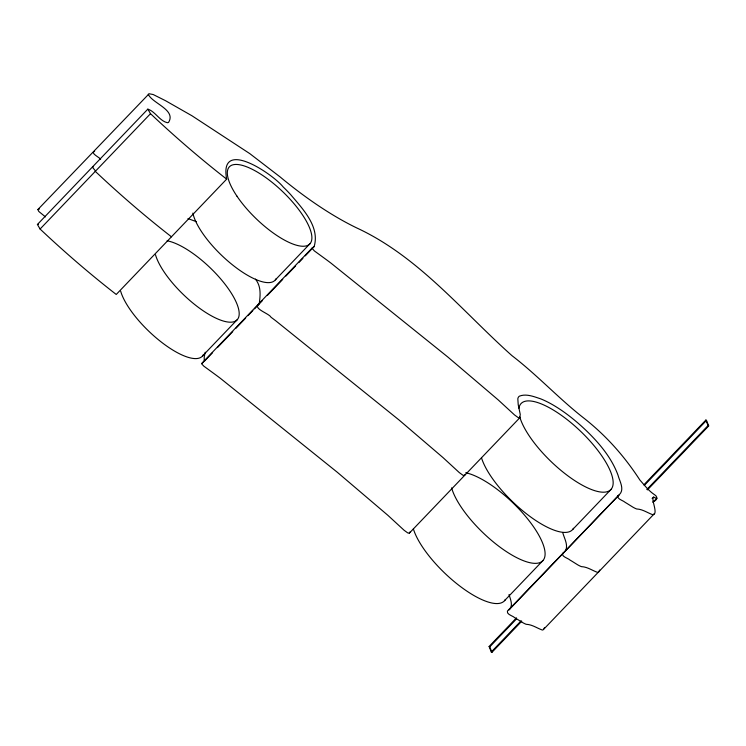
<?xml version="1.0" encoding="UTF-8"?>
<svg xmlns="http://www.w3.org/2000/svg" width="746" height="746" viewBox="0 0 746 746"><rect width="100%" height="100%" fill="white"/><g stroke="black" fill="none" stroke-linecap="round" stroke-linejoin="round"><path stroke-width="1.12" d="M653.263 501.816C658.075 499.755 657.795 496.295 653.916 494.272C648.358 490.486 644.33 484.984 639.891 480.032C624.598 456.487 606.489 435.953 584.155 418.347C558.94 398.737 537.288 375.051 511.952 355.646C462.035 311.101 418.59 256.559 356.579 227.856A185.567 63.093 43.8 0 1 280.142 176.961L249.789 153.62L192.002 115.798L165.472 100.673L153.228 94.546L149.125 93.735L37.85 209.561L38.811 211.472L45.441 216.89M205.225 352.224L204.236 356.793L204.227 361.036L201.672 363.88L203.854 366.183L215.808 374.921A235.895 80.204 43.8 0 1 220.471 378.399L337.313 472.274L387.836 515.281L404.118 530.275L407.745 532.914L409.312 533.166L519.729 417.835L520.26 414.478L518.218 404.686L517.827 398.793A30.437 10.351 43.8 0 1 519.393 396.163C526.238 393.412 533.968 396.658 540.57 398.812A70.311 23.9 43.8 0 1 570.988 417.312A72.819 24.758 43.8 0 1 586.076 430.433C599.308 443.18 611.561 457.708 618.014 475.155C619.525 481.095 624.822 489.245 619.413 494.579L508.996 609.911C513.584 605.929 510.395 599.308 509.033 594.525M619.413 494.579L507.42 611.039C506.292 614.527 512.903 615.786 514.908 617.8A60.109 20.44 43.8 0 1 518.237 619.842L522.461 622.472A20.394 6.938 43.8 0 0 526.163 624.29C532.215 624.533 536.924 628.132 542.37 630.062L543.396 629.68L544.496 627.684M599.709 570.019L598.609 572.014L597.574 572.396C592.128 570.466 587.419 566.857 581.376 566.624A20.394 6.938 43.8 0 1 577.665 564.806L573.45 562.167A60.109 20.44 43.8 0 0 570.112 560.134C568.312 558.213 560.526 556.46 562.969 553.084M617.837 495.698C616.709 499.186 623.32 500.454 625.325 502.468A60.109 20.44 43.8 0 1 628.654 504.501L632.878 507.131A20.394 6.938 43.8 0 0 636.58 508.958C642.632 509.192 647.341 512.8 652.787 514.731L653.813 514.348C658.615 512.241 647.575 492.444 656.583 498.626M148.268 94.22C152.081 103.349 176.382 109.737 168.605 122.344A11.423 3.889 43.8 0 1 167.216 122.67C159.458 120.777 155.056 111.303 147.829 109.14L37.412 224.471L40.088 229.031A374.212 127.23 43.8 0 0 116.245 294.465L226.663 179.124C218.727 137.227 272.868 174.079 283.154 186.929A62.86 21.373 43.8 0 1 290.698 194.659C302.755 209.001 320.034 226.597 314.15 246.572L305.282 255.831M409.312 533.166L409.927 532.029M465.14 474.353L464.516 475.5L462.958 475.249L459.322 472.61L443.04 457.615L399.073 420.017L275.684 320.733A235.895 80.204 43.8 0 0 271.022 317.246C269.343 313.469 251.822 308.48 259.244 303.836C260.335 295.397 261.37 286.501 255.43 279.107M147.829 109.14L150.506 113.69A374.212 127.23 43.8 0 0 226.663 179.133M201.662 363.507L312.257 247.859L314.15 246.572M565.347 551.135C568.601 545.279 564.358 538.575 562.801 532.821M37.85 209.561L39.417 208.992M40.088 229.031L150.506 113.69M202.604 355.87L237.442 319.475M275.339 279.899L310.177 243.513M204.535 361.064L212.591 352.644M217.431 347.599L232.743 331.597M235.969 328.231L245.639 318.132M248.054 315.605L252.894 310.55M254.507 308.872L262.564 300.452M267.404 295.397L282.715 279.405M285.942 276.039L295.612 265.93M298.838 262.564L302.867 258.358M504.529 600.67L543.013 560.479M572.639 529.529L611.123 489.329M521.743 621.204L491.931 652.349L491.297 651.985L489.106 646.484L516.502 617.865M643.826 484.872L705.875 420.054L706.509 420.418L708.7 425.919L647.453 489.889M491.931 652.349L489.74 646.847L516.335 619.068M644.46 485.236L706.509 420.418M491.297 651.985L521.109 620.84M646.819 489.525L708.066 425.556L705.875 420.054M652.135 498.468L653.748 496.78M544.095 628.859L654.512 513.528M652.797 502.254L656.965 498.235M37.412 224.471L38.335 224.406M94.621 151.326C89.772 152.986 99.927 157.676 100.654 159.215M519.729 417.835L518.162 417.583L514.535 414.944L498.253 399.949L447.731 356.942L330.888 263.058A235.895 80.204 43.8 0 0 326.226 259.58L314.271 250.843L312.08 248.166M93.539 166.74C90.751 167.132 95.591 169.64 95.302 171.366A374.212 127.23 43.8 0 0 171.449 236.799M187.973 218.559L196.329 221.665M708.066 425.556L708.7 425.919M489.106 646.484L489.74 646.847M276.095 278.762A55.698 18.939 43.8 0 1 233.097 265.352A55.698 18.939 43.8 0 1 192.878 213.095M505.415 599.43A62.17 21.14 43.8 0 1 459.34 585.694A62.17 21.14 43.8 0 1 413.368 528.877M465.756 472.74A62.17 21.14 43.8 0 1 537.754 533.334A62.17 21.14 43.8 0 1 515.551 557.057A62.17 21.14 43.8 0 1 451.61 487.856M518.936 408.211A62.17 21.14 43.8 0 1 589.181 440.093A62.17 21.14 43.8 0 1 593.788 490.364A62.17 21.14 43.8 0 1 519.72 416.716M573.515 528.28A62.17 21.14 43.8 0 1 527.441 514.553A62.17 21.14 43.8 0 1 481.478 457.736M167.104 240.799A55.698 18.939 43.8 0 1 232.034 294.325A55.698 18.939 43.8 0 1 213.393 316.901A55.698 18.939 43.8 0 1 155.513 254.824M203.369 354.723A55.698 18.939 43.8 0 1 161.882 342.498A55.698 18.939 43.8 0 1 120.675 291.22M236.883 196.067A55.698 18.939 43.8 0 0 309.208 244.455A55.698 18.939 43.8 0 0 262.779 175.496A55.698 18.939 43.8 0 0 236.883 196.067"/></g></svg>
